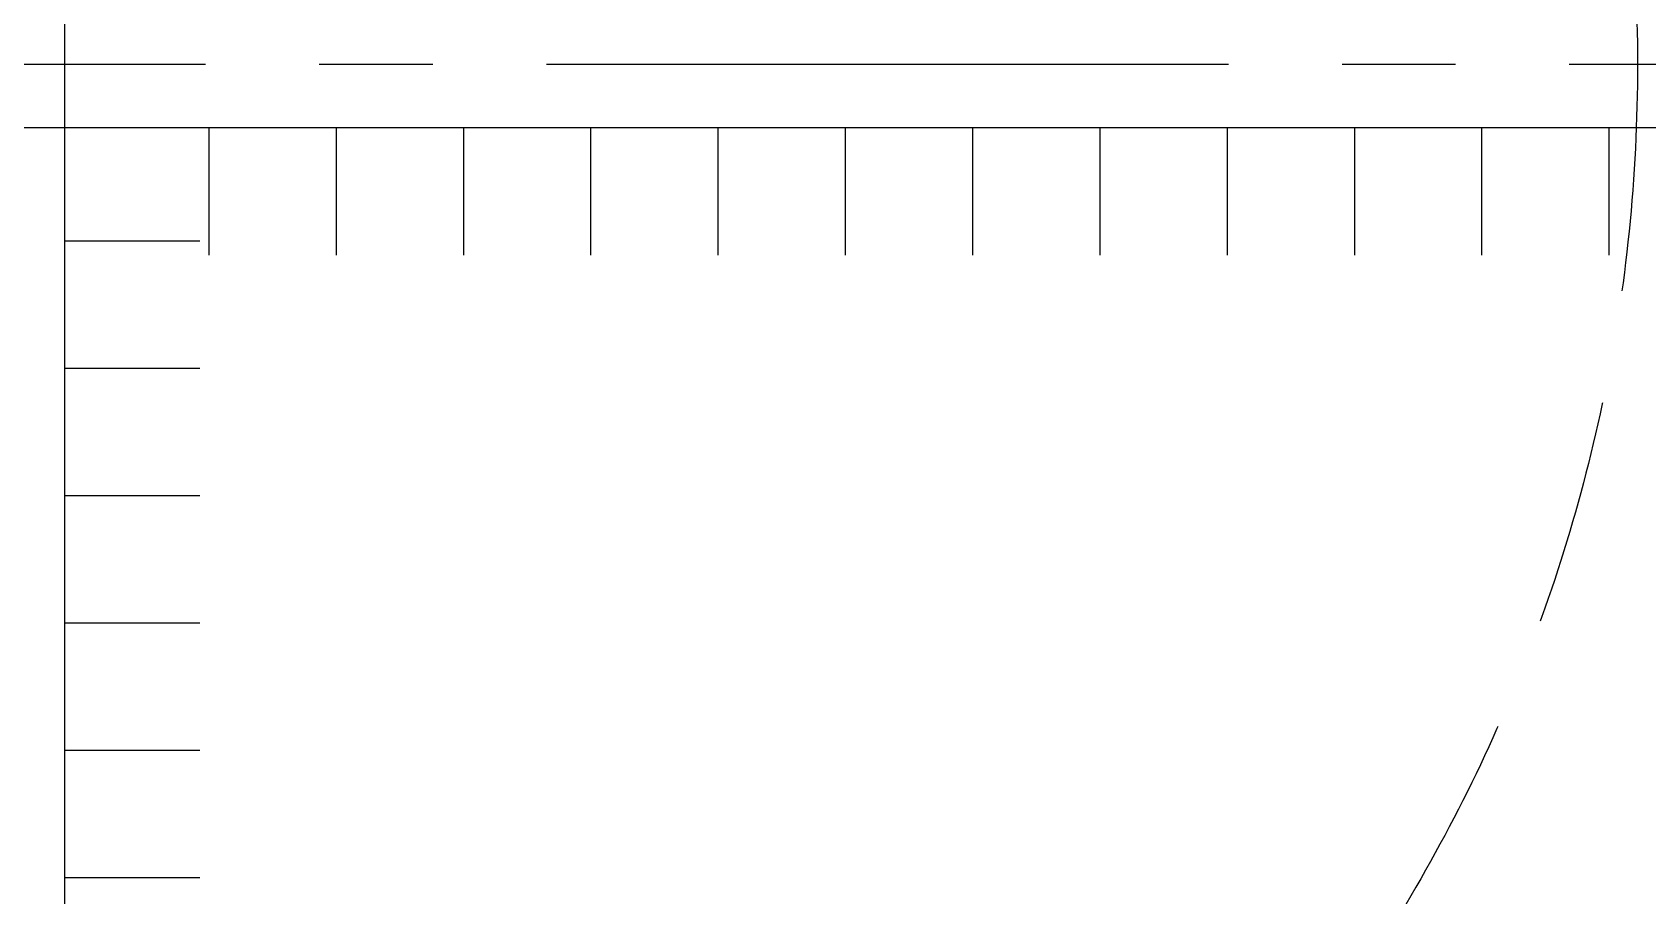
# Model space of a CAD drawing. Header units: millimetres. Extents: x -121190 to 167528, y -50070 to 22631.
# Drawn here: x -51944 to -51056, y 4720 to 5194 of the extents above; entities that cross this region are included whole.
import ezdxf

# ---------------------------------------------------------------- set-up
doc = ezdxf.new("R2010")
doc.units = ezdxf.units.MM
doc.header["$MEASUREMENT"] = 0
doc.linetypes.add('CENTER2', pattern=[1.125, 0.75, -0.125, 0.125, -0.125])
doc.linetypes.add('HIDDEN', pattern=[0.375, 0.25, -0.125])
for name, color, linetype in [('04.HIDDEN', 8, 'HIDDEN'), ('10.HATCH', 9, 'Continuous'), ('CDC.01.AXIS', 160, 'CENTER2')]:
    doc.layers.add(name, color=color, linetype=linetype)
doc.layers.add('CDC_03.BORDER', color=3, linetype='Continuous', lineweight=25)

msp = doc.modelspace()

# ---------------------------------------------------------------- linework, layer by layer
at = {"layer": '04.HIDDEN', "ltscale": 500}
msp.add_circle((-51961.32, 5176.84), 900, dxfattribs=at)
at = {"layer": '10.HATCH', "ltscale": 10}
for p, q in [((-51847.02, 5141.84), (-51847.02, 5071.84)), ((-51777.02, 5141.84), (-51777.02, 5071.84)), ((-51707.02, 5141.84), (-51707.02, 5071.84)), ((-51637.02, 5141.84), (-51637.02, 5071.84)), ((-51567.02, 5141.84), (-51567.02, 5071.84)), ((-51497.02, 5141.84), (-51497.02, 5071.84)), ((-51427.02, 5141.84), (-51427.02, 5071.84)), ((-51357.02, 5141.84), (-51357.02, 5071.84)), ((-51287.02, 5141.84), (-51287.02, 5071.84)), ((-51217.02, 5141.84), (-51217.02, 5071.84)), ((-51147.02, 5141.84), (-51147.02, 5071.84)), ((-51077.02, 5141.84), (-51077.02, 5071.84)), ((-51856.32, 5079.44), (-51926.32, 5079.44)), ((-51856.27, 5079.44), (-51926.27, 5079.44)), ((-51856.23, 5079.44), (-51926.23, 5079.44)), ((-51856.19, 5079.44), (-51926.19, 5079.44)), ((-51856.14, 5079.44), (-51926.14, 5079.44)), ((-51856.1, 5079.44), (-51926.1, 5079.44)), ((-51856.05, 5079.44), (-51926.05, 5079.44)), ((-51856.01, 5079.44), (-51926.01, 5079.44)), ((-51855.97, 5079.44), (-51925.97, 5079.44)), ((-51855.92, 5079.44), (-51925.92, 5079.44)), ((-51855.88, 5079.44), (-51925.88, 5079.44)), ((-51855.84, 5079.44), (-51925.84, 5079.44)), ((-51855.79, 5079.44), (-51925.79, 5079.44)), ((-51855.75, 5079.44), (-51925.75, 5079.44)), ((-51855.7, 5079.44), (-51925.7, 5079.44)), ((-51855.66, 5079.44), (-51925.66, 5079.44)), ((-51855.62, 5079.44), (-51925.62, 5079.44)), ((-51855.57, 5079.44), (-51925.57, 5079.44)), ((-51855.53, 5079.44), (-51925.53, 5079.44)), ((-51855.49, 5079.44), (-51925.49, 5079.44)), ((-51855.44, 5079.44), (-51925.44, 5079.44)), ((-51855.4, 5079.44), (-51925.4, 5079.44)), ((-51855.35, 5079.44), (-51925.35, 5079.44)), ((-51855.31, 5079.44), (-51925.31, 5079.44)), ((-51855.27, 5079.44), (-51925.27, 5079.44)), ((-51855.22, 5079.44), (-51925.22, 5079.44)), ((-51855.18, 5079.44), (-51925.18, 5079.44)), ((-51855.14, 5079.44), (-51925.14, 5079.44)), ((-51855.09, 5079.44), (-51925.09, 5079.44)), ((-51855.05, 5079.44), (-51925.05, 5079.44)), ((-51855, 5079.44), (-51925, 5079.44)), ((-51854.96, 5079.44), (-51924.96, 5079.44)), ((-51854.92, 5079.44), (-51924.92, 5079.44)), ((-51854.87, 5079.44), (-51924.87, 5079.44)), ((-51854.83, 5079.44), (-51924.83, 5079.44)), ((-51854.79, 5079.44), (-51924.79, 5079.44)), ((-51854.74, 5079.44), (-51924.74, 5079.44)), ((-51854.7, 5079.44), (-51924.7, 5079.44)), ((-51854.65, 5079.44), (-51924.65, 5079.44)), ((-51854.61, 5079.44), (-51924.61, 5079.44)), ((-51854.57, 5079.44), (-51924.57, 5079.44)), ((-51854.52, 5079.44), (-51924.52, 5079.44)), ((-51854.48, 5079.44), (-51924.48, 5079.44)), ((-51854.44, 5079.44), (-51924.44, 5079.44)), ((-51854.39, 5079.44), (-51924.39, 5079.44)), ((-51854.35, 5079.44), (-51924.35, 5079.44)), ((-51854.3, 5079.44), (-51924.3, 5079.44)), ((-51854.26, 5079.44), (-51924.26, 5079.44)), ((-51854.22, 5079.44), (-51924.22, 5079.44)), ((-51854.17, 5079.44), (-51924.17, 5079.44)), ((-51854.13, 5079.44), (-51924.13, 5079.44)), ((-51854.09, 5079.44), (-51924.09, 5079.44)), ((-51854.04, 5079.44), (-51924.04, 5079.44)), ((-51854, 5079.44), (-51924, 5079.44)), ((-51853.95, 5079.44), (-51923.95, 5079.44)), ((-51853.91, 5079.44), (-51923.91, 5079.44)), ((-51853.87, 5079.44), (-51923.87, 5079.44)), ((-51853.82, 5079.44), (-51923.82, 5079.44)), ((-51853.78, 5079.44), (-51923.78, 5079.44)), ((-51853.74, 5079.44), (-51923.74, 5079.44)), ((-51853.69, 5079.44), (-51923.69, 5079.44)), ((-51853.65, 5079.44), (-51923.65, 5079.44)), ((-51853.6, 5079.44), (-51923.6, 5079.44)), ((-51853.56, 5079.44), (-51923.56, 5079.44)), ((-51853.52, 5079.44), (-51923.52, 5079.44)), ((-51853.47, 5079.44), (-51923.47, 5079.44)), ((-51853.43, 5079.44), (-51923.43, 5079.44)), ((-51853.39, 5079.44), (-51923.39, 5079.44)), ((-51853.34, 5079.44), (-51923.34, 5079.44)), ((-51853.3, 5079.44), (-51923.3, 5079.44)), ((-51853.25, 5079.44), (-51923.25, 5079.44)), ((-51853.21, 5079.44), (-51923.21, 5079.44)), ((-51853.17, 5079.44), (-51923.17, 5079.44)), ((-51853.12, 5079.44), (-51923.12, 5079.44)), ((-51853.08, 5079.44), (-51923.08, 5079.44)), ((-51853.04, 5079.44), (-51923.04, 5079.44)), ((-51852.99, 5079.44), (-51922.99, 5079.44)), ((-51852.95, 5079.44), (-51922.95, 5079.44)), ((-51852.9, 5079.44), (-51922.9, 5079.44)), ((-51852.86, 5079.44), (-51922.86, 5079.44)), ((-51852.82, 5079.44), (-51922.82, 5079.44)), ((-51852.77, 5079.44), (-51922.77, 5079.44)), ((-51852.73, 5079.44), (-51922.73, 5079.44)), ((-51852.69, 5079.44), (-51922.69, 5079.44)), ((-51852.64, 5079.44), (-51922.64, 5079.44)), ((-51852.6, 5079.44), (-51922.6, 5079.44)), ((-51852.55, 5079.44), (-51922.55, 5079.44)), ((-51852.51, 5079.44), (-51922.51, 5079.44)), ((-51852.47, 5079.44), (-51922.47, 5079.44)), ((-51852.42, 5079.44), (-51922.42, 5079.44)), ((-51852.38, 5079.44), (-51922.38, 5079.44)), ((-51852.34, 5079.44), (-51922.34, 5079.44)), ((-51852.29, 5079.44), (-51922.29, 5079.44)), ((-51852.25, 5079.44), (-51922.25, 5079.44)), ((-51852.2, 5079.44), (-51922.2, 5079.44)), ((-51852.16, 5079.44), (-51922.16, 5079.44)), ((-51852.12, 5079.44), (-51922.12, 5079.44)), ((-51852.07, 5079.44), (-51922.07, 5079.44)), ((-51852.03, 5079.44), (-51922.03, 5079.44)), ((-51851.99, 5079.44), (-51921.99, 5079.44)), ((-51856.32, 5009.44), (-51926.32, 5009.44)), ((-51856.27, 5009.44), (-51926.27, 5009.44)), ((-51856.23, 5009.44), (-51926.23, 5009.44)), ((-51856.19, 5009.44), (-51926.19, 5009.44)), ((-51856.14, 5009.44), (-51926.14, 5009.44)), ((-51856.1, 5009.44), (-51926.1, 5009.44)), ((-51856.05, 5009.44), (-51926.05, 5009.44)), ((-51856.01, 5009.44), (-51926.01, 5009.44)), ((-51855.97, 5009.44), (-51925.97, 5009.44)), ((-51855.92, 5009.44), (-51925.92, 5009.44)), ((-51855.88, 5009.44), (-51925.88, 5009.44)), ((-51855.84, 5009.44), (-51925.84, 5009.44)), ((-51855.79, 5009.44), (-51925.79, 5009.44)), ((-51855.75, 5009.44), (-51925.75, 5009.44)), ((-51855.7, 5009.44), (-51925.7, 5009.44)), ((-51855.66, 5009.44), (-51925.66, 5009.44)), ((-51855.62, 5009.44), (-51925.62, 5009.44)), ((-51855.57, 5009.44), (-51925.57, 5009.44)), ((-51855.53, 5009.44), (-51925.53, 5009.44)), ((-51855.49, 5009.44), (-51925.49, 5009.44)), ((-51855.44, 5009.44), (-51925.44, 5009.44)), ((-51855.4, 5009.44), (-51925.4, 5009.44)), ((-51855.35, 5009.44), (-51925.35, 5009.44)), ((-51855.31, 5009.44), (-51925.31, 5009.44)), ((-51855.27, 5009.44), (-51925.27, 5009.44)), ((-51855.22, 5009.44), (-51925.22, 5009.44)), ((-51855.18, 5009.44), (-51925.18, 5009.44)), ((-51855.14, 5009.44), (-51925.14, 5009.44)), ((-51855.09, 5009.44), (-51925.09, 5009.44)), ((-51855.05, 5009.44), (-51925.05, 5009.44)), ((-51855, 5009.44), (-51925, 5009.44)), ((-51854.96, 5009.44), (-51924.96, 5009.44)), ((-51854.92, 5009.44), (-51924.92, 5009.44)), ((-51854.87, 5009.44), (-51924.87, 5009.44)), ((-51854.83, 5009.44), (-51924.83, 5009.44)), ((-51854.79, 5009.44), (-51924.79, 5009.44)), ((-51854.74, 5009.44), (-51924.74, 5009.44)), ((-51854.7, 5009.44), (-51924.7, 5009.44)), ((-51854.65, 5009.44), (-51924.65, 5009.44)), ((-51854.61, 5009.44), (-51924.61, 5009.44)), ((-51854.57, 5009.44), (-51924.57, 5009.44)), ((-51854.52, 5009.44), (-51924.52, 5009.44)), ((-51854.48, 5009.44), (-51924.48, 5009.44)), ((-51854.44, 5009.44), (-51924.44, 5009.44)), ((-51854.39, 5009.44), (-51924.39, 5009.44)), ((-51854.35, 5009.44), (-51924.35, 5009.44)), ((-51854.3, 5009.44), (-51924.3, 5009.44)), ((-51854.26, 5009.44), (-51924.26, 5009.44)), ((-51854.22, 5009.44), (-51924.22, 5009.44)), ((-51854.17, 5009.44), (-51924.17, 5009.44)), ((-51854.13, 5009.44), (-51924.13, 5009.44)), ((-51854.09, 5009.44), (-51924.09, 5009.44)), ((-51854.04, 5009.44), (-51924.04, 5009.44)), ((-51854, 5009.44), (-51924, 5009.44)), ((-51853.95, 5009.44), (-51923.95, 5009.44)), ((-51853.91, 5009.44), (-51923.91, 5009.44)), ((-51853.87, 5009.44), (-51923.87, 5009.44)), ((-51853.82, 5009.44), (-51923.82, 5009.44)), ((-51853.78, 5009.44), (-51923.78, 5009.44)), ((-51853.74, 5009.44), (-51923.74, 5009.44)), ((-51853.69, 5009.44), (-51923.69, 5009.44)), ((-51853.65, 5009.44), (-51923.65, 5009.44)), ((-51853.6, 5009.44), (-51923.6, 5009.44)), ((-51853.56, 5009.44), (-51923.56, 5009.44)), ((-51853.52, 5009.44), (-51923.52, 5009.44)), ((-51853.47, 5009.44), (-51923.47, 5009.44)), ((-51853.43, 5009.44), (-51923.43, 5009.44)), ((-51853.39, 5009.44), (-51923.39, 5009.44)), ((-51853.34, 5009.44), (-51923.34, 5009.44)), ((-51853.3, 5009.44), (-51923.3, 5009.44)), ((-51853.25, 5009.44), (-51923.25, 5009.44)), ((-51853.21, 5009.44), (-51923.21, 5009.44)), ((-51853.17, 5009.44), (-51923.17, 5009.44)), ((-51853.12, 5009.44), (-51923.12, 5009.44)), ((-51853.08, 5009.44), (-51923.08, 5009.44)), ((-51853.04, 5009.44), (-51923.04, 5009.44)), ((-51852.99, 5009.44), (-51922.99, 5009.44)), ((-51852.95, 5009.44), (-51922.95, 5009.44)), ((-51852.9, 5009.44), (-51922.9, 5009.44)), ((-51852.86, 5009.44), (-51922.86, 5009.44)), ((-51852.82, 5009.44), (-51922.82, 5009.44)), ((-51852.77, 5009.44), (-51922.77, 5009.44)), ((-51852.73, 5009.44), (-51922.73, 5009.44)), ((-51852.69, 5009.44), (-51922.69, 5009.44)), ((-51852.64, 5009.44), (-51922.64, 5009.44)), ((-51852.6, 5009.44), (-51922.6, 5009.44)), ((-51852.55, 5009.44), (-51922.55, 5009.44)), ((-51852.51, 5009.44), (-51922.51, 5009.44)), ((-51852.47, 5009.44), (-51922.47, 5009.44)), ((-51852.42, 5009.44), (-51922.42, 5009.44)), ((-51852.38, 5009.44), (-51922.38, 5009.44)), ((-51852.34, 5009.44), (-51922.34, 5009.44)), ((-51852.29, 5009.44), (-51922.29, 5009.44)), ((-51852.25, 5009.44), (-51922.25, 5009.44)), ((-51852.2, 5009.44), (-51922.2, 5009.44)), ((-51852.16, 5009.44), (-51922.16, 5009.44)), ((-51852.12, 5009.44), (-51922.12, 5009.44)), ((-51852.07, 5009.44), (-51922.07, 5009.44)), ((-51852.03, 5009.44), (-51922.03, 5009.44)), ((-51851.99, 5009.44), (-51921.99, 5009.44)), ((-51856.32, 4939.44), (-51926.32, 4939.44)), ((-51856.27, 4939.44), (-51926.27, 4939.44)), ((-51856.23, 4939.44), (-51926.23, 4939.44)), ((-51856.19, 4939.44), (-51926.19, 4939.44)), ((-51856.14, 4939.44), (-51926.14, 4939.44)), ((-51856.1, 4939.44), (-51926.1, 4939.44)), ((-51856.05, 4939.44), (-51926.05, 4939.44)), ((-51856.01, 4939.44), (-51926.01, 4939.44)), ((-51855.97, 4939.44), (-51925.97, 4939.44)), ((-51855.92, 4939.44), (-51925.92, 4939.44)), ((-51855.88, 4939.44), (-51925.88, 4939.44)), ((-51855.84, 4939.44), (-51925.84, 4939.44)), ((-51855.79, 4939.44), (-51925.79, 4939.44)), ((-51855.75, 4939.44), (-51925.75, 4939.44)), ((-51855.7, 4939.44), (-51925.7, 4939.44)), ((-51855.66, 4939.44), (-51925.66, 4939.44)), ((-51855.62, 4939.44), (-51925.62, 4939.44)), ((-51855.57, 4939.44), (-51925.57, 4939.44)), ((-51855.53, 4939.44), (-51925.53, 4939.44)), ((-51855.49, 4939.44), (-51925.49, 4939.44)), ((-51855.44, 4939.44), (-51925.44, 4939.44)), ((-51855.4, 4939.44), (-51925.4, 4939.44)), ((-51855.35, 4939.44), (-51925.35, 4939.44)), ((-51855.31, 4939.44), (-51925.31, 4939.44)), ((-51855.27, 4939.44), (-51925.27, 4939.44)), ((-51855.22, 4939.44), (-51925.22, 4939.44)), ((-51855.18, 4939.44), (-51925.18, 4939.44)), ((-51855.14, 4939.44), (-51925.14, 4939.44)), ((-51855.09, 4939.44), (-51925.09, 4939.44)), ((-51855.05, 4939.44), (-51925.05, 4939.44)), ((-51855, 4939.44), (-51925, 4939.44)), ((-51854.96, 4939.44), (-51924.96, 4939.44)), ((-51854.92, 4939.44), (-51924.92, 4939.44)), ((-51854.87, 4939.44), (-51924.87, 4939.44)), ((-51854.83, 4939.44), (-51924.83, 4939.44)), ((-51854.79, 4939.44), (-51924.79, 4939.44)), ((-51854.74, 4939.44), (-51924.74, 4939.44)), ((-51854.7, 4939.44), (-51924.7, 4939.44)), ((-51854.65, 4939.44), (-51924.65, 4939.44)), ((-51854.61, 4939.44), (-51924.61, 4939.44)), ((-51854.57, 4939.44), (-51924.57, 4939.44)), ((-51854.52, 4939.44), (-51924.52, 4939.44)), ((-51854.48, 4939.44), (-51924.48, 4939.44)), ((-51854.44, 4939.44), (-51924.44, 4939.44)), ((-51854.39, 4939.44), (-51924.39, 4939.44)), ((-51854.35, 4939.44), (-51924.35, 4939.44)), ((-51854.3, 4939.44), (-51924.3, 4939.44)), ((-51854.26, 4939.44), (-51924.26, 4939.44)), ((-51854.22, 4939.44), (-51924.22, 4939.44)), ((-51854.17, 4939.44), (-51924.17, 4939.44)), ((-51854.13, 4939.44), (-51924.13, 4939.44)), ((-51854.09, 4939.44), (-51924.09, 4939.44)), ((-51854.04, 4939.44), (-51924.04, 4939.44)), ((-51854, 4939.44), (-51924, 4939.44)), ((-51853.95, 4939.44), (-51923.95, 4939.44)), ((-51853.91, 4939.44), (-51923.91, 4939.44)), ((-51853.87, 4939.44), (-51923.87, 4939.44)), ((-51853.82, 4939.44), (-51923.82, 4939.44)), ((-51853.78, 4939.44), (-51923.78, 4939.44)), ((-51853.74, 4939.44), (-51923.74, 4939.44)), ((-51853.69, 4939.44), (-51923.69, 4939.44)), ((-51853.65, 4939.44), (-51923.65, 4939.44)), ((-51853.6, 4939.44), (-51923.6, 4939.44)), ((-51853.56, 4939.44), (-51923.56, 4939.44)), ((-51853.52, 4939.44), (-51923.52, 4939.44)), ((-51853.47, 4939.44), (-51923.47, 4939.44)), ((-51853.43, 4939.44), (-51923.43, 4939.44)), ((-51853.39, 4939.44), (-51923.39, 4939.44)), ((-51853.34, 4939.44), (-51923.34, 4939.44)), ((-51853.3, 4939.44), (-51923.3, 4939.44)), ((-51853.25, 4939.44), (-51923.25, 4939.44)), ((-51853.21, 4939.44), (-51923.21, 4939.44)), ((-51853.17, 4939.44), (-51923.17, 4939.44)), ((-51853.12, 4939.44), (-51923.12, 4939.44)), ((-51853.08, 4939.44), (-51923.08, 4939.44)), ((-51853.04, 4939.44), (-51923.04, 4939.44)), ((-51852.99, 4939.44), (-51922.99, 4939.44)), ((-51852.95, 4939.44), (-51922.95, 4939.44)), ((-51852.9, 4939.44), (-51922.9, 4939.44)), ((-51852.86, 4939.44), (-51922.86, 4939.44)), ((-51852.82, 4939.44), (-51922.82, 4939.44)), ((-51852.77, 4939.44), (-51922.77, 4939.44)), ((-51852.73, 4939.44), (-51922.73, 4939.44)), ((-51852.69, 4939.44), (-51922.69, 4939.44)), ((-51852.64, 4939.44), (-51922.64, 4939.44)), ((-51852.6, 4939.44), (-51922.6, 4939.44)), ((-51852.55, 4939.44), (-51922.55, 4939.44)), ((-51852.51, 4939.44), (-51922.51, 4939.44)), ((-51852.47, 4939.44), (-51922.47, 4939.44)), ((-51852.42, 4939.44), (-51922.42, 4939.44)), ((-51852.38, 4939.44), (-51922.38, 4939.44)), ((-51852.34, 4939.44), (-51922.34, 4939.44)), ((-51852.29, 4939.44), (-51922.29, 4939.44)), ((-51852.25, 4939.44), (-51922.25, 4939.44)), ((-51852.2, 4939.44), (-51922.2, 4939.44)), ((-51852.16, 4939.44), (-51922.16, 4939.44)), ((-51852.12, 4939.44), (-51922.12, 4939.44)), ((-51852.07, 4939.44), (-51922.07, 4939.44)), ((-51852.03, 4939.44), (-51922.03, 4939.44)), ((-51851.99, 4939.44), (-51921.99, 4939.44)), ((-51856.32, 4869.44), (-51926.32, 4869.44)), ((-51856.27, 4869.44), (-51926.27, 4869.44)), ((-51856.23, 4869.44), (-51926.23, 4869.44)), ((-51856.19, 4869.44), (-51926.19, 4869.44)), ((-51856.14, 4869.44), (-51926.14, 4869.44)), ((-51856.1, 4869.44), (-51926.1, 4869.44)), ((-51856.05, 4869.44), (-51926.05, 4869.44)), ((-51856.01, 4869.44), (-51926.01, 4869.44)), ((-51855.97, 4869.44), (-51925.97, 4869.44)), ((-51855.92, 4869.44), (-51925.92, 4869.44)), ((-51855.88, 4869.44), (-51925.88, 4869.44)), ((-51855.84, 4869.44), (-51925.84, 4869.44)), ((-51855.79, 4869.44), (-51925.79, 4869.44)), ((-51855.75, 4869.44), (-51925.75, 4869.44)), ((-51855.7, 4869.44), (-51925.7, 4869.44)), ((-51855.66, 4869.44), (-51925.66, 4869.44)), ((-51855.62, 4869.44), (-51925.62, 4869.44)), ((-51855.57, 4869.44), (-51925.57, 4869.44)), ((-51855.53, 4869.44), (-51925.53, 4869.44)), ((-51855.49, 4869.44), (-51925.49, 4869.44)), ((-51855.44, 4869.44), (-51925.44, 4869.44)), ((-51855.4, 4869.44), (-51925.4, 4869.44)), ((-51855.35, 4869.44), (-51925.35, 4869.44)), ((-51855.31, 4869.44), (-51925.31, 4869.44)), ((-51855.27, 4869.44), (-51925.27, 4869.44)), ((-51855.22, 4869.44), (-51925.22, 4869.44)), ((-51855.18, 4869.44), (-51925.18, 4869.44)), ((-51855.14, 4869.44), (-51925.14, 4869.44)), ((-51855.09, 4869.44), (-51925.09, 4869.44)), ((-51855.05, 4869.44), (-51925.05, 4869.44)), ((-51855, 4869.44), (-51925, 4869.44)), ((-51854.96, 4869.44), (-51924.96, 4869.44)), ((-51854.92, 4869.44), (-51924.92, 4869.44)), ((-51854.87, 4869.44), (-51924.87, 4869.44)), ((-51854.83, 4869.44), (-51924.83, 4869.44)), ((-51854.79, 4869.44), (-51924.79, 4869.44)), ((-51854.74, 4869.44), (-51924.74, 4869.44)), ((-51854.7, 4869.44), (-51924.7, 4869.44)), ((-51854.65, 4869.44), (-51924.65, 4869.44)), ((-51854.61, 4869.44), (-51924.61, 4869.44)), ((-51854.57, 4869.44), (-51924.57, 4869.44)), ((-51854.52, 4869.44), (-51924.52, 4869.44)), ((-51854.48, 4869.44), (-51924.48, 4869.44)), ((-51854.44, 4869.44), (-51924.44, 4869.44)), ((-51854.39, 4869.44), (-51924.39, 4869.44)), ((-51854.35, 4869.44), (-51924.35, 4869.44)), ((-51854.3, 4869.44), (-51924.3, 4869.44)), ((-51854.26, 4869.44), (-51924.26, 4869.44)), ((-51854.22, 4869.44), (-51924.22, 4869.44)), ((-51854.17, 4869.44), (-51924.17, 4869.44)), ((-51854.13, 4869.44), (-51924.13, 4869.44)), ((-51854.09, 4869.44), (-51924.09, 4869.44)), ((-51854.04, 4869.44), (-51924.04, 4869.44)), ((-51854, 4869.44), (-51924, 4869.44)), ((-51853.95, 4869.44), (-51923.95, 4869.44)), ((-51853.91, 4869.44), (-51923.91, 4869.44)), ((-51853.87, 4869.44), (-51923.87, 4869.44)), ((-51853.82, 4869.44), (-51923.82, 4869.44)), ((-51853.78, 4869.44), (-51923.78, 4869.44)), ((-51853.74, 4869.44), (-51923.74, 4869.44)), ((-51853.69, 4869.44), (-51923.69, 4869.44)), ((-51853.65, 4869.44), (-51923.65, 4869.44)), ((-51853.6, 4869.44), (-51923.6, 4869.44)), ((-51853.56, 4869.44), (-51923.56, 4869.44)), ((-51853.52, 4869.44), (-51923.52, 4869.44)), ((-51853.47, 4869.44), (-51923.47, 4869.44)), ((-51853.43, 4869.44), (-51923.43, 4869.44)), ((-51853.39, 4869.44), (-51923.39, 4869.44)), ((-51853.34, 4869.44), (-51923.34, 4869.44)), ((-51853.3, 4869.44), (-51923.3, 4869.44)), ((-51853.25, 4869.44), (-51923.25, 4869.44)), ((-51853.21, 4869.44), (-51923.21, 4869.44)), ((-51853.17, 4869.44), (-51923.17, 4869.44)), ((-51853.12, 4869.44), (-51923.12, 4869.44)), ((-51853.08, 4869.44), (-51923.08, 4869.44)), ((-51853.04, 4869.44), (-51923.04, 4869.44)), ((-51852.99, 4869.44), (-51922.99, 4869.44)), ((-51852.95, 4869.44), (-51922.95, 4869.44)), ((-51852.9, 4869.44), (-51922.9, 4869.44)), ((-51852.86, 4869.44), (-51922.86, 4869.44)), ((-51852.82, 4869.44), (-51922.82, 4869.44)), ((-51852.77, 4869.44), (-51922.77, 4869.44)), ((-51852.73, 4869.44), (-51922.73, 4869.44)), ((-51852.69, 4869.44), (-51922.69, 4869.44)), ((-51852.64, 4869.44), (-51922.64, 4869.44)), ((-51852.6, 4869.44), (-51922.6, 4869.44)), ((-51852.55, 4869.44), (-51922.55, 4869.44)), ((-51852.51, 4869.44), (-51922.51, 4869.44)), ((-51852.47, 4869.44), (-51922.47, 4869.44)), ((-51852.42, 4869.44), (-51922.42, 4869.44)), ((-51852.38, 4869.44), (-51922.38, 4869.44)), ((-51852.34, 4869.44), (-51922.34, 4869.44)), ((-51852.29, 4869.44), (-51922.29, 4869.44)), ((-51852.25, 4869.44), (-51922.25, 4869.44)), ((-51852.2, 4869.44), (-51922.2, 4869.44)), ((-51852.16, 4869.44), (-51922.16, 4869.44)), ((-51852.12, 4869.44), (-51922.12, 4869.44)), ((-51852.07, 4869.44), (-51922.07, 4869.44)), ((-51852.03, 4869.44), (-51922.03, 4869.44)), ((-51851.99, 4869.44), (-51921.99, 4869.44)), ((-51856.32, 4799.44), (-51926.32, 4799.44)), ((-51856.27, 4799.44), (-51926.27, 4799.44)), ((-51856.23, 4799.44), (-51926.23, 4799.44)), ((-51856.19, 4799.44), (-51926.19, 4799.44)), ((-51856.14, 4799.44), (-51926.14, 4799.44)), ((-51856.1, 4799.44), (-51926.1, 4799.44)), ((-51856.05, 4799.44), (-51926.05, 4799.44)), ((-51856.01, 4799.44), (-51926.01, 4799.44)), ((-51855.97, 4799.44), (-51925.97, 4799.44)), ((-51855.92, 4799.44), (-51925.92, 4799.44)), ((-51855.88, 4799.44), (-51925.88, 4799.44)), ((-51855.84, 4799.44), (-51925.84, 4799.44)), ((-51855.79, 4799.44), (-51925.79, 4799.44)), ((-51855.75, 4799.44), (-51925.75, 4799.44)), ((-51855.7, 4799.44), (-51925.7, 4799.44)), ((-51855.66, 4799.44), (-51925.66, 4799.44)), ((-51855.62, 4799.44), (-51925.62, 4799.44)), ((-51855.57, 4799.44), (-51925.57, 4799.44)), ((-51855.53, 4799.44), (-51925.53, 4799.44)), ((-51855.49, 4799.44), (-51925.49, 4799.44)), ((-51855.44, 4799.44), (-51925.44, 4799.44)), ((-51855.4, 4799.44), (-51925.4, 4799.44)), ((-51855.35, 4799.44), (-51925.35, 4799.44)), ((-51855.31, 4799.44), (-51925.31, 4799.44)), ((-51855.27, 4799.44), (-51925.27, 4799.44)), ((-51855.22, 4799.44), (-51925.22, 4799.44)), ((-51855.18, 4799.44), (-51925.18, 4799.44)), ((-51855.14, 4799.44), (-51925.14, 4799.44)), ((-51855.09, 4799.44), (-51925.09, 4799.44)), ((-51855.05, 4799.44), (-51925.05, 4799.44)), ((-51855, 4799.44), (-51925, 4799.44)), ((-51854.96, 4799.44), (-51924.96, 4799.44)), ((-51854.92, 4799.44), (-51924.92, 4799.44)), ((-51854.87, 4799.44), (-51924.87, 4799.44)), ((-51854.83, 4799.44), (-51924.83, 4799.44)), ((-51854.79, 4799.44), (-51924.79, 4799.44)), ((-51854.74, 4799.44), (-51924.74, 4799.44)), ((-51854.7, 4799.44), (-51924.7, 4799.44)), ((-51854.65, 4799.44), (-51924.65, 4799.44)), ((-51854.61, 4799.44), (-51924.61, 4799.44)), ((-51854.57, 4799.44), (-51924.57, 4799.44)), ((-51854.52, 4799.44), (-51924.52, 4799.44)), ((-51854.48, 4799.44), (-51924.48, 4799.44)), ((-51854.44, 4799.44), (-51924.44, 4799.44)), ((-51854.39, 4799.44), (-51924.39, 4799.44)), ((-51854.35, 4799.44), (-51924.35, 4799.44)), ((-51854.3, 4799.44), (-51924.3, 4799.44)), ((-51854.26, 4799.44), (-51924.26, 4799.44)), ((-51854.22, 4799.44), (-51924.22, 4799.44)), ((-51854.17, 4799.44), (-51924.17, 4799.44)), ((-51854.13, 4799.44), (-51924.13, 4799.44)), ((-51854.09, 4799.44), (-51924.09, 4799.44)), ((-51854.04, 4799.44), (-51924.04, 4799.44)), ((-51854, 4799.44), (-51924, 4799.44)), ((-51853.95, 4799.44), (-51923.95, 4799.44)), ((-51853.91, 4799.44), (-51923.91, 4799.44)), ((-51853.87, 4799.44), (-51923.87, 4799.44)), ((-51853.82, 4799.44), (-51923.82, 4799.44)), ((-51853.78, 4799.44), (-51923.78, 4799.44)), ((-51853.74, 4799.44), (-51923.74, 4799.44)), ((-51853.69, 4799.44), (-51923.69, 4799.44)), ((-51853.65, 4799.44), (-51923.65, 4799.44)), ((-51853.6, 4799.44), (-51923.6, 4799.44)), ((-51853.56, 4799.44), (-51923.56, 4799.44)), ((-51853.52, 4799.44), (-51923.52, 4799.44)), ((-51853.47, 4799.44), (-51923.47, 4799.44)), ((-51853.43, 4799.44), (-51923.43, 4799.44)), ((-51853.39, 4799.44), (-51923.39, 4799.44)), ((-51853.34, 4799.44), (-51923.34, 4799.44)), ((-51853.3, 4799.44), (-51923.3, 4799.44)), ((-51853.25, 4799.44), (-51923.25, 4799.44)), ((-51853.21, 4799.44), (-51923.21, 4799.44)), ((-51853.17, 4799.44), (-51923.17, 4799.44)), ((-51853.12, 4799.44), (-51923.12, 4799.44)), ((-51853.08, 4799.44), (-51923.08, 4799.44)), ((-51853.04, 4799.44), (-51923.04, 4799.44)), ((-51852.99, 4799.44), (-51922.99, 4799.44)), ((-51852.95, 4799.44), (-51922.95, 4799.44)), ((-51852.9, 4799.44), (-51922.9, 4799.44)), ((-51852.86, 4799.44), (-51922.86, 4799.44)), ((-51852.82, 4799.44), (-51922.82, 4799.44)), ((-51852.77, 4799.44), (-51922.77, 4799.44)), ((-51852.73, 4799.44), (-51922.73, 4799.44)), ((-51852.69, 4799.44), (-51922.69, 4799.44)), ((-51852.64, 4799.44), (-51922.64, 4799.44)), ((-51852.6, 4799.44), (-51922.6, 4799.44)), ((-51852.55, 4799.44), (-51922.55, 4799.44)), ((-51852.51, 4799.44), (-51922.51, 4799.44)), ((-51852.47, 4799.44), (-51922.47, 4799.44)), ((-51852.42, 4799.44), (-51922.42, 4799.44)), ((-51852.38, 4799.44), (-51922.38, 4799.44)), ((-51852.34, 4799.44), (-51922.34, 4799.44)), ((-51852.29, 4799.44), (-51922.29, 4799.44)), ((-51852.25, 4799.44), (-51922.25, 4799.44)), ((-51852.2, 4799.44), (-51922.2, 4799.44)), ((-51852.16, 4799.44), (-51922.16, 4799.44)), ((-51852.12, 4799.44), (-51922.12, 4799.44)), ((-51852.07, 4799.44), (-51922.07, 4799.44)), ((-51852.03, 4799.44), (-51922.03, 4799.44)), ((-51851.99, 4799.44), (-51921.99, 4799.44)), ((-51856.32, 4729.44), (-51926.32, 4729.44)), ((-51856.27, 4729.44), (-51926.32, 4729.44)), ((-51856.23, 4729.44), (-51926.32, 4729.44)), ((-51856.19, 4729.44), (-51926.32, 4729.44)), ((-51856.14, 4729.44), (-51926.32, 4729.44)), ((-51856.1, 4729.44), (-51926.32, 4729.44)), ((-51856.05, 4729.44), (-51926.32, 4729.44)), ((-51856.01, 4729.44), (-51926.32, 4729.44)), ((-51855.97, 4729.44), (-51926.32, 4729.44)), ((-51855.92, 4729.44), (-51926.32, 4729.44)), ((-51855.88, 4729.44), (-51926.32, 4729.44)), ((-51855.84, 4729.44), (-51926.32, 4729.44)), ((-51855.79, 4729.44), (-51926.32, 4729.44)), ((-51855.75, 4729.44), (-51926.32, 4729.44)), ((-51855.7, 4729.44), (-51926.32, 4729.44)), ((-51855.66, 4729.44), (-51926.32, 4729.44)), ((-51855.62, 4729.44), (-51926.32, 4729.44)), ((-51855.57, 4729.44), (-51926.32, 4729.44)), ((-51855.53, 4729.44), (-51926.32, 4729.44)), ((-51855.49, 4729.44), (-51926.32, 4729.44)), ((-51855.44, 4729.44), (-51926.32, 4729.44)), ((-51855.4, 4729.44), (-51926.32, 4729.44)), ((-51855.35, 4729.44), (-51926.32, 4729.44)), ((-51855.31, 4729.44), (-51926.32, 4729.44)), ((-51855.27, 4729.44), (-51926.32, 4729.44)), ((-51855.22, 4729.44), (-51926.32, 4729.44)), ((-51855.18, 4729.44), (-51926.32, 4729.44)), ((-51855.14, 4729.44), (-51926.32, 4729.44)), ((-51855.09, 4729.44), (-51926.32, 4729.44)), ((-51855.05, 4729.44), (-51926.32, 4729.44)), ((-51855, 4729.44), (-51926.32, 4729.44)), ((-51854.96, 4729.44), (-51926.32, 4729.44)), ((-51854.92, 4729.44), (-51926.32, 4729.44)), ((-51854.87, 4729.44), (-51926.32, 4729.44)), ((-51854.83, 4729.44), (-51926.32, 4729.44)), ((-51854.79, 4729.44), (-51926.32, 4729.44)), ((-51854.74, 4729.44), (-51926.32, 4729.44)), ((-51854.7, 4729.44), (-51926.32, 4729.44)), ((-51854.65, 4729.44), (-51926.32, 4729.44)), ((-51854.61, 4729.44), (-51926.32, 4729.44)), ((-51854.57, 4729.44), (-51926.32, 4729.44)), ((-51854.52, 4729.44), (-51926.32, 4729.44)), ((-51854.48, 4729.44), (-51926.32, 4729.44)), ((-51854.44, 4729.44), (-51926.32, 4729.44)), ((-51854.39, 4729.44), (-51926.32, 4729.44)), ((-51854.35, 4729.44), (-51926.32, 4729.44)), ((-51854.3, 4729.44), (-51926.32, 4729.44)), ((-51854.26, 4729.44), (-51926.32, 4729.44)), ((-51854.22, 4729.44), (-51926.32, 4729.44)), ((-51854.17, 4729.44), (-51926.32, 4729.44)), ((-51854.13, 4729.44), (-51926.32, 4729.44)), ((-51854.09, 4729.44), (-51926.32, 4729.44)), ((-51854.04, 4729.44), (-51926.32, 4729.44)), ((-51854, 4729.44), (-51926.32, 4729.44)), ((-51853.95, 4729.44), (-51926.32, 4729.44)), ((-51853.91, 4729.44), (-51926.32, 4729.44)), ((-51853.87, 4729.44), (-51926.32, 4729.44)), ((-51853.82, 4729.44), (-51926.32, 4729.44)), ((-51853.78, 4729.44), (-51926.32, 4729.44)), ((-51853.74, 4729.44), (-51926.32, 4729.44)), ((-51853.69, 4729.44), (-51926.32, 4729.44)), ((-51853.65, 4729.44), (-51926.32, 4729.44)), ((-51853.6, 4729.44), (-51926.32, 4729.44)), ((-51853.56, 4729.44), (-51926.32, 4729.44)), ((-51853.52, 4729.44), (-51926.32, 4729.44)), ((-51853.47, 4729.44), (-51926.32, 4729.44)), ((-51853.43, 4729.44), (-51926.32, 4729.44)), ((-51853.39, 4729.44), (-51926.32, 4729.44)), ((-51853.34, 4729.44), (-51926.32, 4729.44)), ((-51853.3, 4729.44), (-51926.32, 4729.44)), ((-51853.25, 4729.44), (-51926.32, 4729.44)), ((-51853.21, 4729.44), (-51926.32, 4729.44)), ((-51853.17, 4729.44), (-51926.32, 4729.44)), ((-51853.12, 4729.44), (-51926.32, 4729.44)), ((-51853.08, 4729.44), (-51926.32, 4729.44)), ((-51853.04, 4729.44), (-51926.32, 4729.44)), ((-51852.99, 4729.44), (-51926.32, 4729.44)), ((-51852.95, 4729.44), (-51926.32, 4729.44)), ((-51852.9, 4729.44), (-51926.32, 4729.44)), ((-51852.86, 4729.44), (-51926.32, 4729.44)), ((-51852.82, 4729.44), (-51926.32, 4729.44)), ((-51852.77, 4729.44), (-51926.32, 4729.44)), ((-51852.73, 4729.44), (-51926.32, 4729.44)), ((-51852.69, 4729.44), (-51926.32, 4729.44)), ((-51852.64, 4729.44), (-51926.32, 4729.44)), ((-51852.6, 4729.44), (-51926.32, 4729.44)), ((-51852.55, 4729.44), (-51926.32, 4729.44)), ((-51852.51, 4729.44), (-51926.32, 4729.44)), ((-51852.47, 4729.44), (-51926.32, 4729.44)), ((-51852.42, 4729.44), (-51926.32, 4729.44)), ((-51852.38, 4729.44), (-51926.32, 4729.44)), ((-51852.34, 4729.44), (-51926.32, 4729.44)), ((-51852.29, 4729.44), (-51926.32, 4729.44)), ((-51852.25, 4729.44), (-51926.32, 4729.44)), ((-51852.2, 4729.44), (-51926.32, 4729.44)), ((-51852.16, 4729.44), (-51926.32, 4729.44)), ((-51852.12, 4729.44), (-51926.32, 4729.44)), ((-51852.07, 4729.44), (-51926.32, 4729.44)), ((-51852.03, 4729.44), (-51926.32, 4729.44)), ((-51851.99, 4729.44), (-51926.32, 4729.44))]:
    msp.add_line(p, q, dxfattribs=at)
at = {"layer": 'CDC.01.AXIS', "ltscale": 500}
msp.add_line((-53911.32, 5176.84), (-50011.32, 5176.84), dxfattribs=at)
at = {"layer": 'CDC_03.BORDER', "ltscale": 10}
for p, q in [((-51926.32, 6676.84), (-51926.32, 3676.84)), ((-51926.32, 5141.84), (-53461.32, 5141.84)), ((-50461.32, 5141.84), (-51926.32, 5141.84))]:
    msp.add_line(p, q, dxfattribs=at)
msp.add_circle((-51961.32, 5176.84), 1500, dxfattribs=at)

doc.saveas('drawing.dxf')
